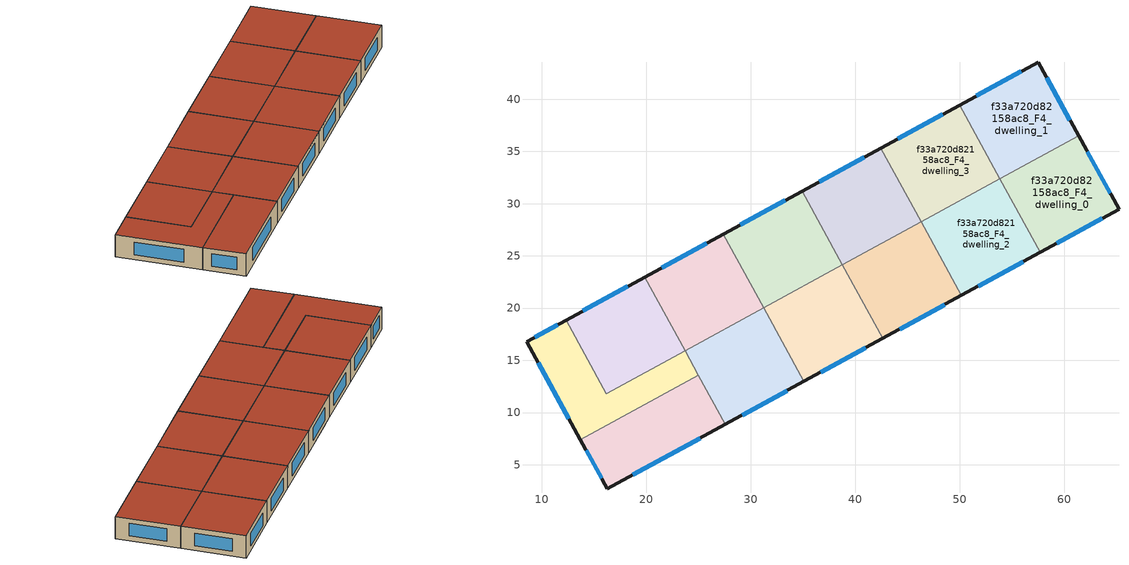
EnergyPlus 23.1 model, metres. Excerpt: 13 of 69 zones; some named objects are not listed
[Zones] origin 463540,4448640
f33a720d82158ac8_F4_dwelling_0
 floor to f33a720d82158ac8_F3_dwelling_0 (EU_floor_Construction): 61.38,36.49 65.24,29.47 58.23,25.63 54.38,32.67 z12
 floor to f33a720d82158ac8_F3_dwelling_2 (EU_floor_Construction): 54.38,32.67 58.23,25.63 57.69,25.34 53.84,32.37 z12
 wall outside (EU_wall_Construction): 57.69,25.34 65.24,29.47 61.38,36.49 z12:15
 wall to f33a720d82158ac8_F4_dwelling_1 (EU_wall_Construction): 61.38,36.49 53.84,32.37 z12:15
 wall to f33a720d82158ac8_F4_dwelling_2 (EU_wall_Construction): 53.84,32.37 57.69,25.34 z12:15
 window (EU_Window_Construction): 64.41,30.97 62.2,34.98 / 59.31,26.22 63.62,28.58 z12.64:14.36
 roof outside (EU_roof_Construction): 65.24,29.47 61.38,36.49 53.84,32.37 57.69,25.34 z15
f33a720d82158ac8_F4_dwelling_1
 floor adiabatic (EU_floor_Construction): 57.5,43.53 61.38,36.49 54.38,32.67 50.53,39.72 z12
 floor to f33a720d82158ac8_F3_dwelling_3 (EU_floor_Construction): 50.53,39.72 54.38,32.68 53.84,32.38 49.99,39.43 z12
 wall outside (EU_wall_Construction): 61.38,36.49 57.5,43.53 49.99,39.43 z12:15
 wall to f33a720d82158ac8_F4_dwelling_3 (EU_wall_Construction): 49.99,39.43 53.84,32.38 z12:15
 wall to f33a720d82158ac8_F4_dwelling_2 (EU_wall_Construction): 53.84,32.38 53.84,32.37 z12:15
 window (EU_Window_Construction): 60.54,38 58.33,42.02 / 55.89,42.65 51.59,40.31 z12.64:14.36
 roof outside (EU_roof_Construction): 61.38,36.49 57.5,43.53 49.99,39.43 53.84,32.37 z15
f33a720d82158ac8_F4_dwelling_10
 floor to f33a720d82158ac8_F3_dwelling_10 (EU_floor_Construction): 24.99,13.57 27.56,8.87 23.25,6.52 20.68,11.22 z12
 floor to f33a720d82158ac8_F3_dwelling_12 (EU_floor_Construction): 20.68,11.22 23.25,6.52 16.28,2.71 13.7,7.4 z12
 wall outside (EU_wall_Construction): 13.7,7.4 16.28,2.71 27.56,8.87 z12:15
 wall to f33a720d82158ac8_F4_dwelling_12 (EU_wall_Construction): 24.99,13.57 13.7,7.4 z12:15
 wall to f33a720d82158ac8_F4_dwelling_8 (EU_wall_Construction): 27.56,8.87 24.99,13.57 z12:15
 window (EU_Window_Construction): 14.25,6.4 15.73,3.71 / 18.7,4.03 25.14,7.55 z12.64:14.36
 roof outside (EU_roof_Construction): 27.56,8.87 24.99,13.57 13.7,7.4 16.28,2.71 z15
f33a720d82158ac8_F4_dwelling_11
 floor to f33a720d82158ac8_F3_dwelling_11 (EU_floor_Construction): 19.86,22.96 23.71,15.92 19.4,13.56 15.55,20.61 z12
 floor to f33a720d82158ac8_F3_dwelling_13 (EU_floor_Construction): 15.55,20.61 19.4,13.58 16.17,11.81 12.33,18.84 z12
 floor adiabatic (EU_floor_Construction): 19.4,13.58 19.4,13.56 16.18,11.8 16.17,11.81 z12
 wall outside (EU_wall_Construction): 19.86,22.96 12.33,18.84 z12:15
 wall to f33a720d82158ac8_F4_dwelling_9 (EU_wall_Construction): 23.71,15.92 19.86,22.96 z12:15
 wall to f33a720d82158ac8_F4_dwelling_12 (EU_wall_Construction): 12.33,18.84 16.18,11.8 23.71,15.92 z12:15
 window (EU_Window_Construction): 18.24,22.08 13.94,19.73 z12.64:14.36
 roof outside (EU_roof_Construction): 23.71,15.92 19.86,22.96 12.33,18.84 16.18,11.8 z15
f33a720d82158ac8_F4_dwelling_12
 floor to f33a720d82158ac8_F3_dwelling_12 (EU_floor_Construction): 19.4,13.56 20.68,11.22 13.7,7.4 12.4,9.75 16.17,11.81 16.18,11.8 z12
 floor to f33a720d82158ac8_F3_dwelling_13 (EU_floor_Construction): 12.33,18.84 16.17,11.81 12.4,9.75 8.54,16.77 z12
 floor to f33a720d82158ac8_F3_dwelling_10 (EU_floor_Construction): 23.71,15.92 24.99,13.57 20.68,11.22 19.41,13.56 z12
 wall outside (EU_wall_Construction): 12.33,18.84 8.54,16.77 13.7,7.4 z12:15
 wall to f33a720d82158ac8_F4_dwelling_8 (EU_wall_Construction): 24.99,13.57 23.71,15.92 z12:15
 window (EU_Window_Construction): 9.64,14.77 12.59,9.41 / 11.51,18.4 9.35,17.22 z12.64:14.36
 roof outside (EU_roof_Construction): 24.99,13.57 23.71,15.92 16.18,11.8 12.33,18.84 8.54,16.77 13.7,7.4 z15
f33a720d82158ac8_F4_dwelling_2
 floor to f33a720d82158ac8_F3_dwelling_2 (EU_floor_Construction): 53.84,32.38 57.69,25.34 51.23,21.81 47.38,28.85 z12
 floor adiabatic (EU_floor_Construction): 47.38,28.85 51.23,21.81 50.16,21.22 46.3,28.27 z12
 wall outside (EU_wall_Construction): 50.16,21.22 57.69,25.34 z12:15
 wall to f33a720d82158ac8_F4_dwelling_4 (EU_wall_Construction): 46.3,28.27 50.16,21.22 z12:15
 wall to f33a720d82158ac8_F4_dwelling_3 (EU_wall_Construction): 53.84,32.38 46.3,28.27 z12:15
 window (EU_Window_Construction): 51.77,22.1 56.07,24.46 z12.64:14.36
 roof outside (EU_roof_Construction): 57.69,25.34 53.84,32.38 46.3,28.27 50.16,21.22 z15
f33a720d82158ac8_F4_dwelling_3
 floor to f33a720d82158ac8_F3_dwelling_3 (EU_floor_Construction): 49.99,39.43 53.84,32.38 47.38,28.85 43.53,35.9 z12
 floor to f33a720d82158ac8_F3_dwelling_5 (EU_floor_Construction): 43.53,35.9 47.38,28.85 46.31,28.27 42.45,35.31 z12
 wall outside (EU_wall_Construction): 49.99,39.43 42.45,35.31 z12:15
 wall to f33a720d82158ac8_F4_dwelling_5 (EU_wall_Construction): 42.45,35.31 46.3,28.27 z12:15
 window (EU_Window_Construction): 48.37,38.55 44.07,36.19 z12.64:14.36
 roof outside (EU_roof_Construction): 53.84,32.38 49.99,39.43 42.45,35.31 46.3,28.27 z15
f33a720d82158ac8_F4_dwelling_4
 floor adiabatic (EU_floor_Construction): 46.3,28.27 50.16,21.22 44.24,17.99 40.39,25.03 z12
 floor to f33a720d82158ac8_F3_dwelling_6 (EU_floor_Construction): 40.39,25.03 44.24,17.99 42.62,17.1 38.77,24.15 z12
 wall outside (EU_wall_Construction): 42.62,17.1 50.16,21.22 z12:15
 wall to f33a720d82158ac8_F4_dwelling_6 (EU_wall_Construction): 38.77,24.15 42.62,17.1 z12:15
 wall to f33a720d82158ac8_F4_dwelling_5 (EU_wall_Construction): 46.3,28.27 38.77,24.15 z12:15
 window (EU_Window_Construction): 44.24,17.98 48.54,20.34 z12.64:14.36
 roof outside (EU_roof_Construction): 50.16,21.22 46.3,28.27 38.77,24.15 42.62,17.1 z15
f33a720d82158ac8_F4_dwelling_5
 floor to f33a720d82158ac8_F3_dwelling_7 (EU_floor_Construction): 36.54,32.08 40.39,25.03 38.77,24.15 34.92,31.19 z12
 floor adiabatic (EU_floor_Construction): 42.45,35.31 46.3,28.27 40.39,25.03 36.54,32.08 34.92,31.19 z12
 wall outside (EU_wall_Construction): 42.45,35.31 34.92,31.2 z12:15
 wall to f33a720d82158ac8_F4_dwelling_7 (EU_wall_Construction): 34.92,31.2 38.77,24.15 z12:15
 window (EU_Window_Construction): 40.84,34.43 36.54,32.08 z12.64:14.36
 roof outside (EU_roof_Construction): 46.3,28.27 42.45,35.31 34.92,31.2 38.77,24.15 z15
f33a720d82158ac8_F4_dwelling_6
 floor to f33a720d82158ac8_F3_dwelling_6 (EU_floor_Construction): 38.77,24.15 42.62,17.1 37.24,14.16 33.39,21.21 z12
 floor to f33a720d82158ac8_F3_dwelling_8 (EU_floor_Construction): 33.39,21.21 37.24,14.16 35.09,12.99 31.24,20.03 z12
 wall outside (EU_wall_Construction): 35.09,12.99 42.62,17.1 z12:15
 wall to f33a720d82158ac8_F4_dwelling_7 (EU_wall_Construction): 38.77,24.15 31.24,20.03 z12:15
 wall to f33a720d82158ac8_F4_dwelling_8 (EU_wall_Construction): 31.24,20.03 35.09,12.99 z12:15
 window (EU_Window_Construction): 36.71,13.87 41.01,16.22 z12.64:14.36
 roof outside (EU_roof_Construction): 42.62,17.1 38.77,24.15 31.24,20.03 35.09,12.99 z15
f33a720d82158ac8_F4_dwelling_7
 floor to f33a720d82158ac8_F3_dwelling_7 (EU_floor_Construction): 34.92,31.19 38.77,24.15 33.39,21.21 29.54,28.25 z12
 floor to f33a720d82158ac8_F3_dwelling_9 (EU_floor_Construction): 29.54,28.25 33.39,21.21 31.24,20.03 27.39,27.08 z12
 wall outside (EU_wall_Construction): 34.92,31.2 27.39,27.08 z12:15
 wall to f33a720d82158ac8_F4_dwelling_9 (EU_wall_Construction): 27.39,27.08 31.24,20.03 z12:15
 window (EU_Window_Construction): 33.31,30.31 29,27.96 z12.64:14.36
 roof outside (EU_roof_Construction): 38.77,24.15 34.92,31.2 27.39,27.08 31.24,20.03 z15
f33a720d82158ac8_F4_dwelling_8
 floor to f33a720d82158ac8_F3_dwelling_8 (EU_floor_Construction): 31.24,20.03 35.09,12.99 30.25,10.34 26.4,17.39 z12
 floor to f33a720d82158ac8_F3_dwelling_10 (EU_floor_Construction): 26.4,17.39 30.25,10.34 27.56,8.87 23.71,15.92 z12
 wall outside (EU_wall_Construction): 27.56,8.87 35.09,12.99 z12:15
 wall to f33a720d82158ac8_F4_dwelling_9 (EU_wall_Construction): 31.24,20.03 23.71,15.92 z12:15
 window (EU_Window_Construction): 29.17,9.75 33.48,12.11 z12.64:14.36
 roof outside (EU_roof_Construction): 35.09,12.99 31.24,20.03 23.71,15.92 27.56,8.87 z15
f33a720d82158ac8_F4_dwelling_9
 floor to f33a720d82158ac8_F3_dwelling_9 (EU_floor_Construction): 27.39,27.08 31.24,20.03 26.4,17.39 22.55,24.43 z12
 floor to f33a720d82158ac8_F3_dwelling_11 (EU_floor_Construction): 22.55,24.43 26.4,17.39 23.71,15.92 19.86,22.96 z12
 wall outside (EU_wall_Construction): 27.39,27.08 19.86,22.96 z12:15
 window (EU_Window_Construction): 25.78,26.2 21.47,23.84 z12.64:14.36
 roof outside (EU_roof_Construction): 31.24,20.03 27.39,27.08 19.86,22.96 23.71,15.92 z15
[Building]
EU S2 Campaign: North Axis=0; Terrain=City; Solar Distribution=FullExterior
[Site:Location]
Yerevan-Zvartnots.Intl.AP: Latitude=40.15; Longitude=44.383; Time Zone=4; Elevation=854
[SizingPeriod:WeatherFileDays]
AnnualSizingPeriod: Begin Month=1; Begin Day of Month=1; End Month=12; End Day of Month=31; Day of Week for Start Day=Monday; Use Weather File Daylight Saving Period=No; Use Weather File Rain and Snow Indicators=No
[MATERIAL]
EU_InternalMass_Material: Roughness=MediumRough; Thickness=0.1; Conductivity=1; Density=1800; Specific Heat=900; Thermal Absorptance=0.9; Solar Absorptance=0.7; Visible Absorptance=0.7
[MATERIAL:NOMASS] Roughness=MediumRough; Thermal Absorptance=0.9; Solar Absorptance=0.7; Visible Absorptance=0.7
Name | Thermal Resistance
EU_wall_NoMass | 1.05043
EU_roof_NoMass | 1.45357
EU_floor_NoMass | 0.478065
[WINDOWMATERIAL:SIMPLEGLAZINGSYSTEM]
EU_Window_SimpleGlazing: UFactor=2.5566; Solar Heat Gain Coefficient=0.75; Visible Transmittance=0.75
[CONSTRUCTION]
EU_wall_Construction: EU_wall_NoMass
EU_roof_Construction: EU_roof_NoMass
EU_floor_Construction: EU_floor_NoMass
EU_Window_Construction: EU_Window_SimpleGlazing
EU_InternalMass_Construction: EU_InternalMass_Material
[ZONE] Type=1; Multiplier=1; Ceiling Height=autocalculate; Floor Area=autocalculate; Part of Total Floor Area=Yes
Name | Volume
f33a720d82158ac8_F4_dwelling_0 | 206.771
f33a720d82158ac8_F4_dwelling_1 | 206.773
f33a720d82158ac8_F4_dwelling_10 | 206.752
f33a720d82158ac8_F4_dwelling_11; f33a720d82158ac8_F4_dwelling_3; f33a720d82158ac8_F4_dwelling_6 | 206.758
f33a720d82158ac8_F4_dwelling_12 | 206.788
f33a720d82158ac8_F4_dwelling_2 | 206.776
f33a720d82158ac8_F4_dwelling_4; f33a720d82158ac8_F4_dwelling_9 | 206.774
f33a720d82158ac8_F4_dwelling_5; f33a720d82158ac8_F4_dwelling_7 | 206.775
f33a720d82158ac8_F4_dwelling_8 | 206.797
[INTERNALMASS] Construction=EU_InternalMass_Construction
Name | Zone or ZoneList | Surface Area
f33a720d82158ac8_F4_dwelling_0_EU_InternalMass | f33a720d82158ac8_F4_dwelling_0 | 68.9265
f33a720d82158ac8_F4_dwelling_1_EU_InternalMass | f33a720d82158ac8_F4_dwelling_1 | 68.9242
f33a720d82158ac8_F4_dwelling_2_EU_InternalMass | f33a720d82158ac8_F4_dwelling_2 | 68.9252
f33a720d82158ac8_F4_dwelling_3_EU_InternalMass | f33a720d82158ac8_F4_dwelling_3 | 68.9173
f33a720d82158ac8_F4_dwelling_4_EU_InternalMass | f33a720d82158ac8_F4_dwelling_4 | 68.9232
f33a720d82158ac8_F4_dwelling_5_EU_InternalMass | f33a720d82158ac8_F4_dwelling_5 | 68.9232
f33a720d82158ac8_F4_dwelling_6_EU_InternalMass | f33a720d82158ac8_F4_dwelling_6 | 68.9193
f33a720d82158ac8_F4_dwelling_7_EU_InternalMass | f33a720d82158ac8_F4_dwelling_7 | 68.9269
f33a720d82158ac8_F4_dwelling_8_EU_InternalMass | f33a720d82158ac8_F4_dwelling_8 | 68.935
f33a720d82158ac8_F4_dwelling_9_EU_InternalMass | f33a720d82158ac8_F4_dwelling_9 | 68.9254
f33a720d82158ac8_F4_dwelling_10_EU_InternalMass | f33a720d82158ac8_F4_dwelling_10 | 68.9172
f33a720d82158ac8_F4_dwelling_11_EU_InternalMass | f33a720d82158ac8_F4_dwelling_11 | 68.9173
f33a720d82158ac8_F4_dwelling_12_EU_InternalMass | f33a720d82158ac8_F4_dwelling_12 | 68.9293
[OTHEREQUIPMENT] Fuel Type=Electricity; Design Level Calculation Method=Watts/Area; Power per Zone Floor Area=1; Fraction Latent=0; Fraction Radiant=0; Fraction Lost=0; Carbon Dioxide Generation Rate=0; EndUse Subcategory=EU_Step8_InternalGains
Name | Zone or ZoneList or Space or SpaceList | Schedule
EU_Step8_InternalGain_f33a720d82158ac8_F4_dwelling_0_f000 | f33a720d82158ac8_F4_dwelling_0 | EU_Step8_GainSchedule_f33a720d82158ac8_F4_dwelling_0_f000
EU_Step8_InternalGain_f33a720d82158ac8_F4_dwelling_1_f000 | f33a720d82158ac8_F4_dwelling_1 | EU_Step8_GainSchedule_f33a720d82158ac8_F4_dwelling_1_f000
EU_Step8_InternalGain_f33a720d82158ac8_F4_dwelling_2_f000 | f33a720d82158ac8_F4_dwelling_2 | EU_Step8_GainSchedule_f33a720d82158ac8_F4_dwelling_2_f000
EU_Step8_InternalGain_f33a720d82158ac8_F4_dwelling_3_f000 | f33a720d82158ac8_F4_dwelling_3 | EU_Step8_GainSchedule_f33a720d82158ac8_F4_dwelling_3_f000
EU_Step8_InternalGain_f33a720d82158ac8_F4_dwelling_4_f000 | f33a720d82158ac8_F4_dwelling_4 | EU_Step8_GainSchedule_f33a720d82158ac8_F4_dwelling_4_f000
EU_Step8_InternalGain_f33a720d82158ac8_F4_dwelling_5_f000 | f33a720d82158ac8_F4_dwelling_5 | EU_Step8_GainSchedule_f33a720d82158ac8_F4_dwelling_5_f000
EU_Step8_InternalGain_f33a720d82158ac8_F4_dwelling_6_f000 | f33a720d82158ac8_F4_dwelling_6 | EU_Step8_GainSchedule_f33a720d82158ac8_F4_dwelling_6_f000
EU_Step8_InternalGain_f33a720d82158ac8_F4_dwelling_7_f000 | f33a720d82158ac8_F4_dwelling_7 | EU_Step8_GainSchedule_f33a720d82158ac8_F4_dwelling_7_f000
EU_Step8_InternalGain_f33a720d82158ac8_F4_dwelling_8_f000 | f33a720d82158ac8_F4_dwelling_8 | EU_Step8_GainSchedule_f33a720d82158ac8_F4_dwelling_8_f000
EU_Step8_InternalGain_f33a720d82158ac8_F4_dwelling_9_f000 | f33a720d82158ac8_F4_dwelling_9 | EU_Step8_GainSchedule_f33a720d82158ac8_F4_dwelling_9_f000
EU_Step8_InternalGain_f33a720d82158ac8_F4_dwelling_10_f000 | f33a720d82158ac8_F4_dwelling_10 | EU_Step8_GainSchedule_f33a720d82158ac8_F4_dwelling_10_f000
EU_Step8_InternalGain_f33a720d82158ac8_F4_dwelling_11_f000 | f33a720d82158ac8_F4_dwelling_11 | EU_Step8_GainSchedule_f33a720d82158ac8_F4_dwelling_11_f000
EU_Step8_InternalGain_f33a720d82158ac8_F4_dwelling_12_f000 | f33a720d82158ac8_F4_dwelling_12 | EU_Step8_GainSchedule_f33a720d82158ac8_F4_dwelling_12_f000
[ZONEVENTILATION:DESIGNFLOWRATE] Schedule=EU_AlwaysOn; Design Flow Rate Calculation Method=AirChanges/Hour; Air Changes per Hour=0.557805; Ventilation Type=Natural; Fan Pressure Rise=0; Fan Total Efficiency=1; Constant Term Coefficient=1; Temperature Term Coefficient=0; Velocity Term Coefficient=0; Velocity Squared Term Coefficient=0; Minimum Indoor Temperature=-100; Maximum Indoor Temperature=100; Delta Temperature=-100; Minimum Outdoor Temperature=-100; Maximum Outdoor Temperature=100; Maximum Wind Speed=40
Name | Zone or ZoneList or Space or SpaceList
EU_ConstantAir_f33a720d82158ac8_F4_dwelling_0 | f33a720d82158ac8_F4_dwelling_0
EU_ConstantAir_f33a720d82158ac8_F4_dwelling_1 | f33a720d82158ac8_F4_dwelling_1
EU_ConstantAir_f33a720d82158ac8_F4_dwelling_2 | f33a720d82158ac8_F4_dwelling_2
EU_ConstantAir_f33a720d82158ac8_F4_dwelling_3 | f33a720d82158ac8_F4_dwelling_3
EU_ConstantAir_f33a720d82158ac8_F4_dwelling_4 | f33a720d82158ac8_F4_dwelling_4
EU_ConstantAir_f33a720d82158ac8_F4_dwelling_5 | f33a720d82158ac8_F4_dwelling_5
EU_ConstantAir_f33a720d82158ac8_F4_dwelling_6 | f33a720d82158ac8_F4_dwelling_6
EU_ConstantAir_f33a720d82158ac8_F4_dwelling_7 | f33a720d82158ac8_F4_dwelling_7
EU_ConstantAir_f33a720d82158ac8_F4_dwelling_8 | f33a720d82158ac8_F4_dwelling_8
EU_ConstantAir_f33a720d82158ac8_F4_dwelling_9 | f33a720d82158ac8_F4_dwelling_9
EU_ConstantAir_f33a720d82158ac8_F4_dwelling_10 | f33a720d82158ac8_F4_dwelling_10
EU_ConstantAir_f33a720d82158ac8_F4_dwelling_11 | f33a720d82158ac8_F4_dwelling_11
EU_ConstantAir_f33a720d82158ac8_F4_dwelling_12 | f33a720d82158ac8_F4_dwelling_12
[HVACTEMPLATE:ZONE:IDEALLOADSAIRSYSTEM] System Availability Schedule=EU_AlwaysOn; Maximum Heating Supply Air Temperature=50; Minimum Cooling Supply Air Temperature=13; Maximum Heating Supply Air Humidity Ratio=0.0156; Minimum Cooling Supply Air Humidity Ratio=0.0077; Heating Limit=NoLimit; Cooling Limit=NoLimit; Heating Availability Schedule=EU_AlwaysOn; Cooling Availability Schedule=EU_CoolingOff; Dehumidification Control Type=ConstantSensibleHeatRatio; Cooling Sensible Heat Ratio=0.7; Dehumidification Setpoint=60; Humidification Control Type=None; Humidification Setpoint=30; Outdoor Air Method=None; Outdoor Air Flow Rate per Person=0.00944; Outdoor Air Flow Rate per Zone Floor Area=0; Outdoor Air Flow Rate per Zone=0; Demand Controlled Ventilation Type=None; Outdoor Air Economizer Type=NoEconomizer; Heat Recovery Type=None; Sensible Heat Recovery Effectiveness=0.7; Latent Heat Recovery Effectiveness=0.65
Name | Template Thermostat
f33a720d82158ac8_F4_dwelling_0 | EU_HeatOnly_f33a720d82158ac8_F4_dwelling_0
f33a720d82158ac8_F4_dwelling_1 | EU_HeatOnly_f33a720d82158ac8_F4_dwelling_1
f33a720d82158ac8_F4_dwelling_2 | EU_HeatOnly_f33a720d82158ac8_F4_dwelling_2
f33a720d82158ac8_F4_dwelling_3 | EU_HeatOnly_f33a720d82158ac8_F4_dwelling_3
f33a720d82158ac8_F4_dwelling_4 | EU_HeatOnly_f33a720d82158ac8_F4_dwelling_4
f33a720d82158ac8_F4_dwelling_5 | EU_HeatOnly_f33a720d82158ac8_F4_dwelling_5
f33a720d82158ac8_F4_dwelling_6 | EU_HeatOnly_f33a720d82158ac8_F4_dwelling_6
f33a720d82158ac8_F4_dwelling_7 | EU_HeatOnly_f33a720d82158ac8_F4_dwelling_7
f33a720d82158ac8_F4_dwelling_8 | EU_HeatOnly_f33a720d82158ac8_F4_dwelling_8
f33a720d82158ac8_F4_dwelling_9 | EU_HeatOnly_f33a720d82158ac8_F4_dwelling_9
f33a720d82158ac8_F4_dwelling_10 | EU_HeatOnly_f33a720d82158ac8_F4_dwelling_10
f33a720d82158ac8_F4_dwelling_11 | EU_HeatOnly_f33a720d82158ac8_F4_dwelling_11
f33a720d82158ac8_F4_dwelling_12 | EU_HeatOnly_f33a720d82158ac8_F4_dwelling_12
[SIZING:ZONE] Zone Cooling Design Supply Air Temperature Input Method=SupplyAirTemperature; Zone Cooling Design Supply Air Temperature=13; Zone Heating Design Supply Air Temperature Input Method=SupplyAirTemperature; Zone Heating Design Supply Air Temperature=50; Zone Cooling Design Supply Air Humidity Ratio=0.008; Zone Heating Design Supply Air Humidity Ratio=0.008; Cooling Design Air Flow Method=DesignDay; Cooling Design Air Flow Rate=0; Cooling Minimum Air Flow per Zone Floor Area=0.000762; Cooling Minimum Air Flow=0; Cooling Minimum Air Flow Fraction=0.2; Heating Design Air Flow Method=DesignDay; Heating Design Air Flow Rate=0; Heating Maximum Air Flow per Zone Floor Area=0.002032; Heating Maximum Air Flow=0.141576; Heating Maximum Air Flow Fraction=0.3; Account for Dedicated Outdoor Air System=No; Dedicated Outdoor Air System Control Strategy=NeutralSupplyAir; Dedicated Outdoor Air Low Setpoint Temperature for Design=autosize; Dedicated Outdoor Air High Setpoint Temperature for Design=autosize; Zone Load Sizing Method=Sensible Load Only No Latent Load; Zone Latent Cooling Design Supply Air Humidity Ratio Input Method=HumidityRatioDifference; Zone Cooling Design Supply Air Humidity Ratio Difference=0.005; Zone Latent Heating Design Supply Air Humidity Ratio Input Method=HumidityRatioDifference; Zone Humidification Design Supply Air Humidity Ratio Difference=0.005
f33a720d82158ac8_F4_dwelling_0; f33a720d82158ac8_F4_dwelling_1; f33a720d82158ac8_F4_dwelling_2; f33a720d82158ac8_F4_dwelling_3; f33a720d82158ac8_F4_dwelling_4; f33a720d82158ac8_F4_dwelling_5; f33a720d82158ac8_F4_dwelling_6; f33a720d82158ac8_F4_dwelling_7; f33a720d82158ac8_F4_dwelling_8; f33a720d82158ac8_F4_dwelling_9; f33a720d82158ac8_F4_dwelling_10; f33a720d82158ac8_F4_dwelling_11; f33a720d82158ac8_F4_dwelling_12
[SCHEDULE:CONSTANT]
Name | Hourly Value
EU_AlwaysOn | 1
EU_CoolingOff | 0
[SCHEDULE:FILE] Column Number=1; Rows to Skip at Top=0; Number of Hours of Data=8760; Column Separator=Comma; Interpolate to Timestep=No; Minutes per Item=60; Adjust Schedule for Daylight Savings=Yes
Name | File
EU_Step8_GainSchedule_f33a720d82158ac8_F4_dwelling_0_f000 | ../../schedules/f33a720d82158ac8/f33a720d82158ac8_F4_dwelling_0_f000_gain.csv
EU_Step8_GainSchedule_f33a720d82158ac8_F4_dwelling_1_f000 | ../../schedules/f33a720d82158ac8/f33a720d82158ac8_F4_dwelling_1_f000_gain.csv
EU_Step8_GainSchedule_f33a720d82158ac8_F4_dwelling_2_f000 | ../../schedules/f33a720d82158ac8/f33a720d82158ac8_F4_dwelling_2_f000_gain.csv
EU_Step8_GainSchedule_f33a720d82158ac8_F4_dwelling_3_f000 | ../../schedules/f33a720d82158ac8/f33a720d82158ac8_F4_dwelling_3_f000_gain.csv
EU_Step8_GainSchedule_f33a720d82158ac8_F4_dwelling_4_f000 | ../../schedules/f33a720d82158ac8/f33a720d82158ac8_F4_dwelling_4_f000_gain.csv
EU_Step8_GainSchedule_f33a720d82158ac8_F4_dwelling_5_f000 | ../../schedules/f33a720d82158ac8/f33a720d82158ac8_F4_dwelling_5_f000_gain.csv
EU_Step8_GainSchedule_f33a720d82158ac8_F4_dwelling_6_f000 | ../../schedules/f33a720d82158ac8/f33a720d82158ac8_F4_dwelling_6_f000_gain.csv
EU_Step8_GainSchedule_f33a720d82158ac8_F4_dwelling_7_f000 | ../../schedules/f33a720d82158ac8/f33a720d82158ac8_F4_dwelling_7_f000_gain.csv
EU_Step8_GainSchedule_f33a720d82158ac8_F4_dwelling_8_f000 | ../../schedules/f33a720d82158ac8/f33a720d82158ac8_F4_dwelling_8_f000_gain.csv
EU_Step8_GainSchedule_f33a720d82158ac8_F4_dwelling_9_f000 | ../../schedules/f33a720d82158ac8/f33a720d82158ac8_F4_dwelling_9_f000_gain.csv
EU_Step8_GainSchedule_f33a720d82158ac8_F4_dwelling_10_f000 | ../../schedules/f33a720d82158ac8/f33a720d82158ac8_F4_dwelling_10_f000_gain.csv
EU_Step8_GainSchedule_f33a720d82158ac8_F4_dwelling_11_f000 | ../../schedules/f33a720d82158ac8/f33a720d82158ac8_F4_dwelling_11_f000_gain.csv
EU_Step8_GainSchedule_f33a720d82158ac8_F4_dwelling_12_f000 | ../../schedules/f33a720d82158ac8/f33a720d82158ac8_F4_dwelling_12_f000_gain.csv
